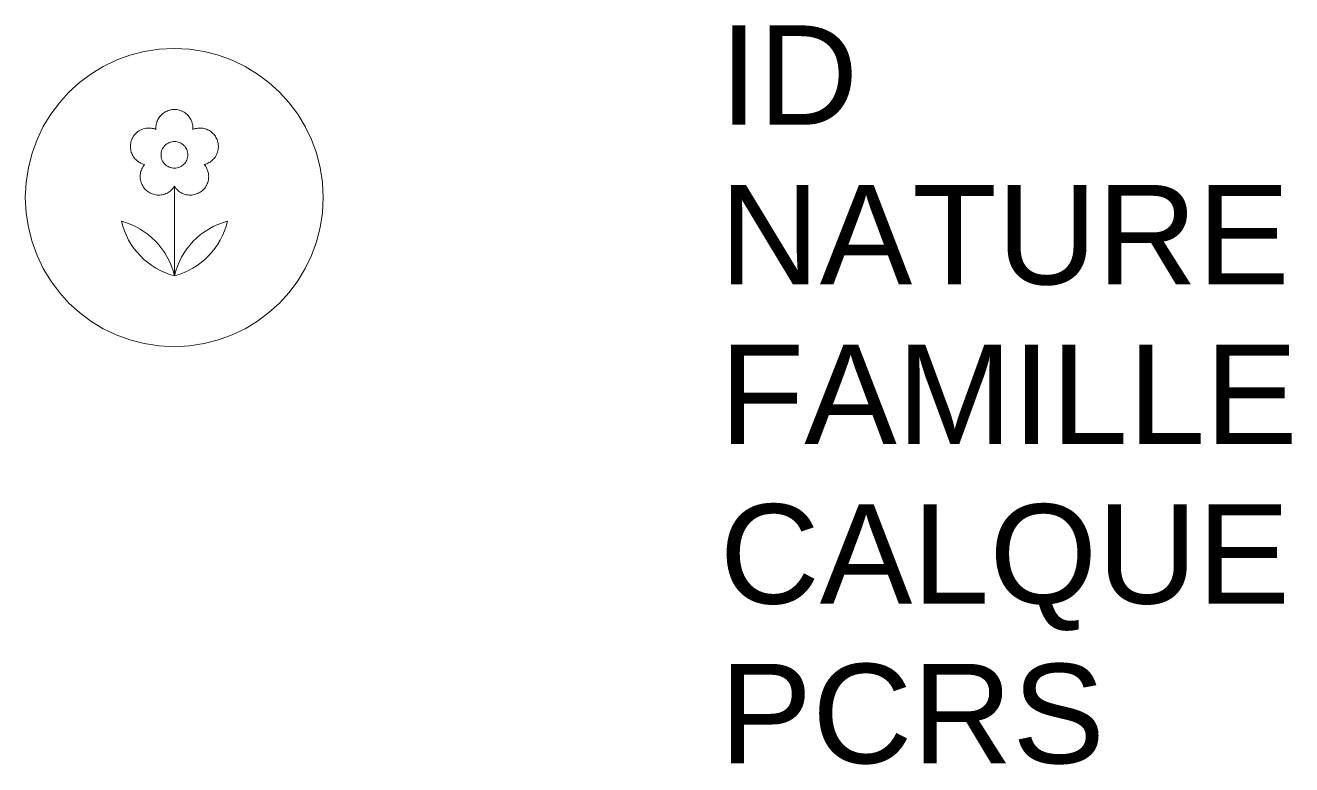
# Model space of a CAD drawing. Header units: metres. Extents: x -0.3 to 2.25, y -1.14 to 0.35.
import ezdxf

# ---------------------------------------------------------------- set-up
doc = ezdxf.new("R2010")
doc.units = ezdxf.units.M
doc.linetypes.add('Socle_Continu', pattern=[2.5, 2.5, 0])
doc.linetypes.add('Topo_Continu', pattern=[2.5, 2.5, 0])
doc.layers.add('MOBUR_SCS', color=251, linetype='Socle_Continu', lineweight=13)
doc.styles.get("Standard").update_dxf_attribs({"font": 'arial.ttf'})

msp = doc.modelspace()

# ---------------------------------------------------------------- linework, layer by layer
at = {"layer": 'MOBUR_SCS', "linetype": 'Socle_Continu', "flags": 128}
msp.add_lwpolyline([(0.0004, 0.0229, 1.082498), (0.0604, 0.0666, 1.082498), (0.0375, 0.1372, 1.082498), (-0.0368, 0.1372, 1.082498), (-0.0597, 0.0666, 1.082498), (0.0004, 0.0229), (0.0004, -0.1576)], format="xyb", dxfattribs=at)
for points in [[(-0.1063, -0.0476, 0.278028), (0.0004, -0.1576, 0.278028)], [(0.0004, -0.1576, 0.278028), (0.107, -0.0476, 0.278028)]]:
    msp.add_lwpolyline(points, format="xyb", close=True, dxfattribs=at)
at = {"layer": 'MOBUR_SCS', "linetype": 'Topo_Continu'}
msp.add_circle((0, 0), 0.3, dxfattribs=at)
at = {"layer": 'MOBUR_SCS', "linetype": 'Socle_Continu'}
msp.add_circle((0.0004, 0.0861), 0.027, dxfattribs=at)

# ---------------------------------------------------------------- texts
at = {"layer": 'MOBUR_SCS', "linetype": 'Topo_Continu', "flags": 9}
for tag, p, s in [('ID', (1.0986, 0.1467), 'NP_2607'), ('NATURE', (1.0986, -0.1746), 'Jardinière ronde'), ('FAMILLE', (1.0986, -0.4958), 'Mobilier urbain'), ('CALQUE', (1.0986, -0.8171), 'MOBUR_SCS')]:
    msp.add_attdef(tag, p, s, height=0.2, dxfattribs=at)
at = {"layer": 'MOBUR_SCS', "linetype": 'Socle_Continu', "flags": 9}
msp.add_attdef('PCRS', (1.0986, -1.1384), 'HabillageSymbole', height=0.2, dxfattribs=at)

doc.saveas('drawing.dxf')
